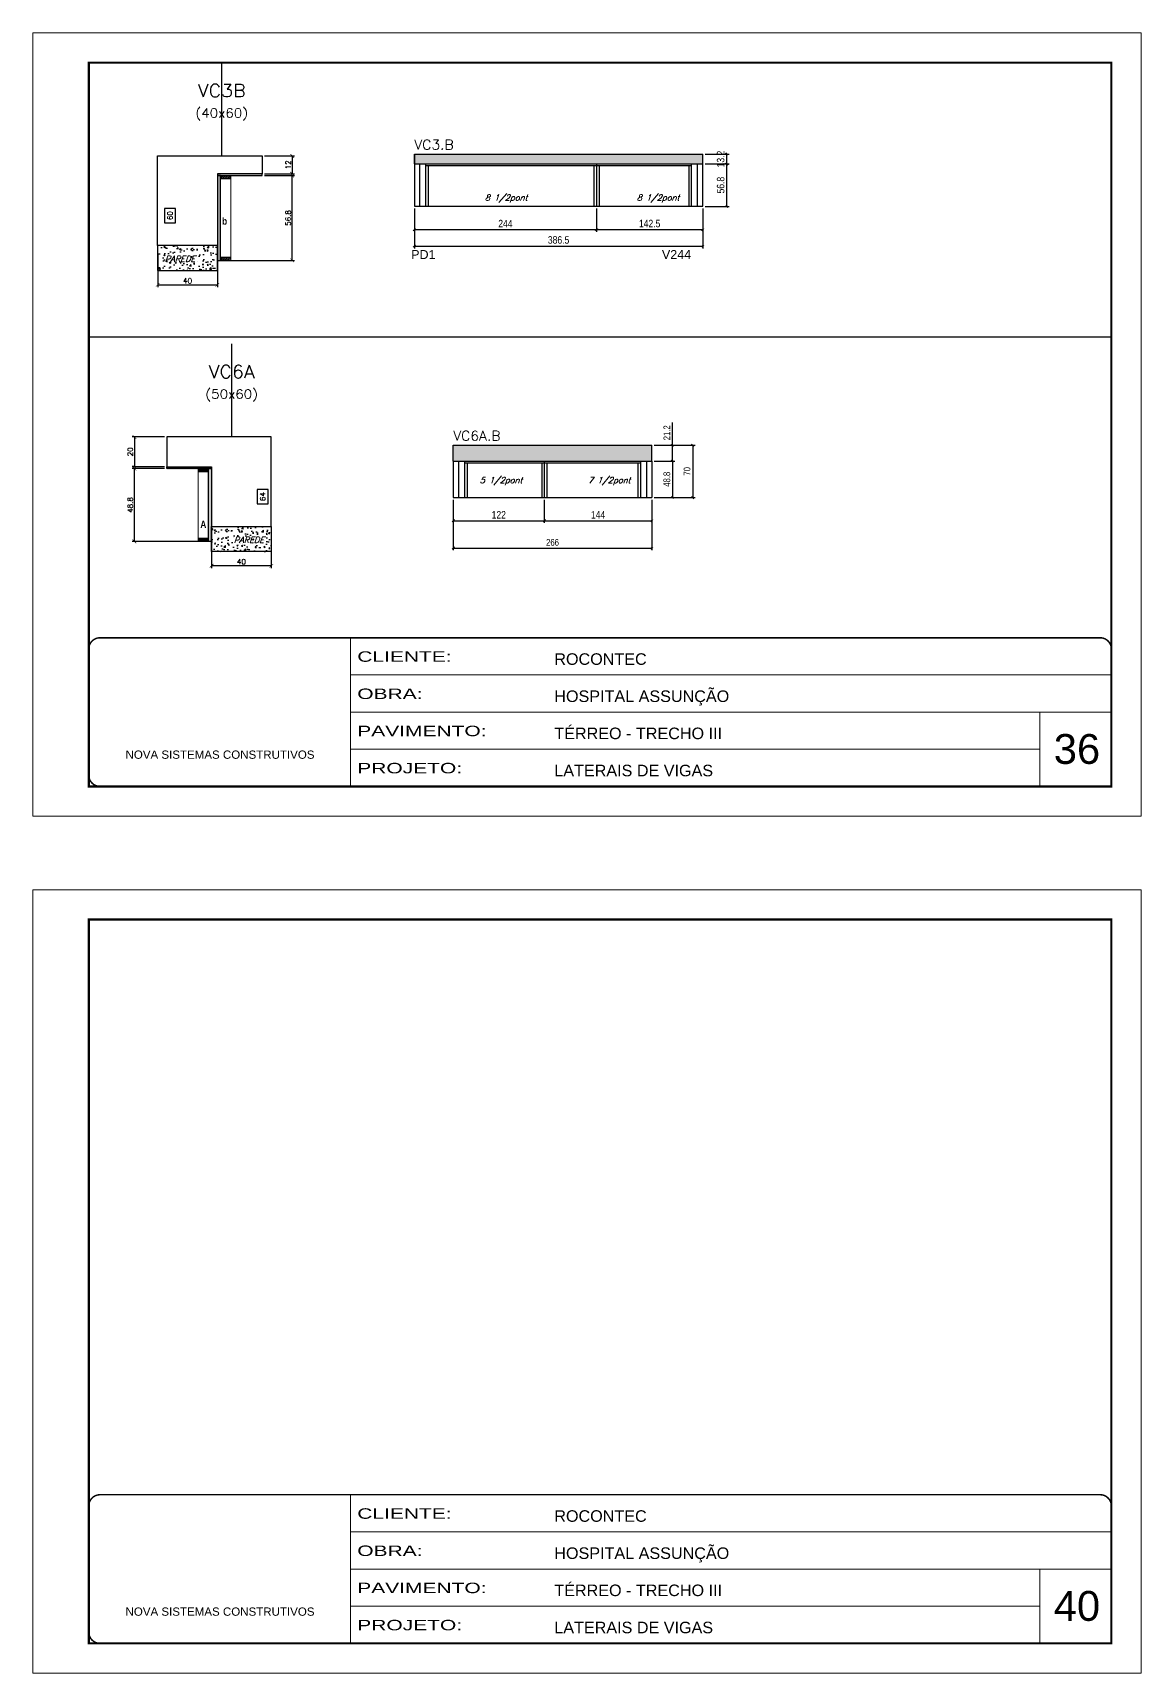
# Model space of a CAD drawing. Extents: x 137137 to 143418, y 10464 to 34486.
# Drawn here: x 141892 to 143377, y 23099 to 25297 of the extents above; entities that cross this region are included whole.
import ezdxf
from ezdxf.enums import TextEntityAlignment as Align

# ---------------------------------------------------------------- set-up
doc = ezdxf.new("R2010")
doc.units = 0
for name, pattern in [('CONTINUO', [0]), ('DASHED', [0.75, 0.5, -0.25]), ('HIDDEN', [0.375, 0.25, -0.125])]:
    doc.linetypes.add(name, pattern=pattern)
for name, color, linetype in [('5', 5, 'Continuous'), ('COTA', 241, 'Continuous'), ('Cota Seção (2x)', 4, 'Continuous'), ('detalhes', 4, 'Continuous'), ('Painéis', 200, 'Continuous'), ('SARR_2.2x7', 40, 'Continuous'), ('SARR_3.5x7', 81, 'Continuous'), ('texto', 7, 'Continuous'), ('Texto de Titulo', 7, 'Continuous'), ('Texto Qtd Sarr', 242, 'Continuous')]:
    doc.layers.add(name, color=color, linetype=linetype)
for name, color, linetype, lineweight in [('CARIMBO', 255, 'Continuous', 9), ('CONCRETO', 251, 'Continuous', 25), ('Escoras', 2, 'Continuous', 25), ('Folhas', 255, 'Continuous', 9), ('Hachura', 251, 'Continuous', 9), ('Madeira', 126, 'Continuous', 18), ('SARRAFO DE PRESSAO', 251, 'DASHED', 9), ('Texto Seção', 7, 'Continuous', 15)]:
    doc.layers.add(name, color=color, linetype=linetype, lineweight=lineweight)
doc.styles.add('ARIAL', font='arial.ttf')
doc.styles.add('COTA TECNICA', font='techl___.ttf', dxfattribs={"height": 10})
doc.styles.add('COTA TECNICA-50', font='techl___.ttf', dxfattribs={"height": 9})
doc.styles.add('REGUA-120', font='ROMANS.shx', dxfattribs={"height": 15})
doc.styles.add('Romans', font='romans.shx')
doc.styles.get("Standard").update_dxf_attribs({"font": 'arial.ttf'})
doc.styles.add('TECNICA', font='techb___.ttf', dxfattribs={"height": 10})
doc.styles.add('Tecnologia', font='')
doc.styles.get('Tecnologia').set_extended_font_data('Forgotten Futurist')
doc.dimstyles.new('COTA PAINEL-50', dxfattribs={"dimtxt": 9, "dimasz": 3, "dimexe": 3, "dimexo": 3, "dimgap": 3, "dimtad": 1, "dimdec": 1, "dimzin": 12, "dimdsep": 46, "dimtxsty": 'COTA TECNICA-50', "dimblk1": 'OBLIQUE', "dimblk2": 'OBLIQUE', "dimsah": 1, "dimcen": 0.9, "dimclrd": 4, "dimclre": 4, "dimclrt": 240, "dimadec": 1, "dimazin": 3, "dimtfac": 1, "dimtdec": 1, "dimtmove": 0, "dimatfit": 3, "dimfxl": 1, "dimtolj": 1, "dimtzin": 12, "dimarcsym": 0})
doc.dimstyles.new('Cota Seção (2x)', dxfattribs={"dimtxt": 7, "dimasz": 5, "dimexe": 3, "dimexo": 3, "dimgap": 2, "dimtad": 3, "dimdec": 1, "dimlfac": 0.5, "dimzin": 12, "dimdsep": 46, "dimtxsty": 'Romans', "dimblk": 'ARCHTICK', "dimcen": 0, "dimclrd": 4, "dimclre": 4, "dimclrt": 1, "dimadec": 1, "dimazin": 3, "dimtfac": 1, "dimtdec": 1, "dimtmove": 0, "dimatfit": 3, "dimldrblk": 'OBLIQUE', "dimfxl": 1, "dimtolj": 1, "dimtzin": 12, "dimarcsym": 0})
doc.dimstyles.new('Cota Seção interna', dxfattribs={"dimtxt": 7, "dimasz": 6, "dimexe": 0.18, "dimexo": 2, "dimgap": -4, "dimtad": 3, "dimdec": 1, "dimlfac": 0.5, "dimzin": 12, "dimdsep": 46, "dimtxsty": 'Romans', "dimblk": 'ARCHTICK', "dimcen": 0.09, "dimse1": 1, "dimse2": 1, "dimsd1": 1, "dimsd2": 1, "dimclrd": 180, "dimclre": 5, "dimclrt": 1, "dimadec": 0, "dimazin": 3, "dimtfac": 1, "dimtdec": 1, "dimtofl": 0, "dimtmove": 0, "dimatfit": 3, "dimldrblk": 'ARCHTICK', "dimfxl": 1, "dimtolj": 1, "dimtzin": 0, "dimarcsym": 0})
doc.dimstyles.new('PAINEL', dxfattribs={"dimtxt": 10, "dimasz": 3, "dimexe": 3, "dimexo": 3, "dimgap": 3, "dimtad": 1, "dimdec": 1, "dimzin": 12, "dimdsep": 46, "dimtxsty": 'COTA TECNICA', "dimblk1": 'OBLIQUE', "dimblk2": 'OBLIQUE', "dimsah": 1, "dimcen": 0.9, "dimclrd": 4, "dimclre": 4, "dimclrt": 240, "dimadec": 1, "dimazin": 3, "dimtfac": 1, "dimtdec": 1, "dimtmove": 0, "dimatfit": 3, "dimfxl": 1, "dimtolj": 1, "dimtzin": 12, "dimarcsym": 0})

# ---------------------------------------------------------------- blocks, each defined once
blk = doc.blocks.new('9999999999')
at = {"color": 30, "linetype": 'CONTINUO'}
for p, q in [((98564.6, 34230.2), (98564.6, 34429.4)), ((98564.6, 34379.6), (99584, 34379.6)), ((98564.6, 34329.8), (99488, 34329.8)), ((99584, 34329.8), (99488, 34329.8)), ((99488, 34329.8), (99488, 34230.2)), ((98564.6, 34280), (99488, 34280))]:
    blk.add_line(p, q, dxfattribs=at)
at = {"color": 30, "linetype": 'CONTINUO', "const_width": 2}
blk.add_lwpolyline([(99584, 34230.2), (99584, 34414.4, 0.414214), (99569, 34429.4), (98229, 34429.4, 0.414214), (98214, 34414.4), (98214, 34245.2, 0.414214), (98229, 34230.2), (99584, 34230.2)], format="xyb", dxfattribs=at)
at = {"layer": 'Folhas'}
blk.add_lwpolyline([(98139, 34190.2), (99624, 34190.2), (99624, 35240.2), (98139, 35240.2)], close=True, dxfattribs=at)
at = {"layer": 'Folhas', "color": 30, "const_width": 3}
blk.add_lwpolyline([(98214, 34230.2), (99584, 34230.2), (99584, 35200.2), (98214, 35200.2)], close=True, dxfattribs=at)
at = {"color": 7, "linetype": 'Continuous', "ltscale": 5, "style": 'ARIAL'}
for s, height, p in [('ROCONTEC', 15.48, (98837.7, 34393.1)), ('HOSPITAL ASSUNÇÃO', 15.483, (98837.7, 34343.3)), ('TÉRREO - TRECHO III', 15.483, (98837.7, 34293.5)), ('NOVA SISTEMAS CONSTRUTIVOS', 11.059, (98263.2, 34267.2)), ('LATERAIS DE VIGAS', 15.483, (98837.7, 34243.7))]:
    blk.add_text(s, height=height, dxfattribs=at).set_placement(p)
at = {"layer": 'Folhas', "color": 7, "style": 'Tecnologia', "width": 1.5}
for s, p in [('CLIENTE:', (98573.7, 34397.2)), ('OBRA:', (98573.7, 34347.3)), ('PAVIMENTO:', (98573.7, 34297.5)), ('PROJETO:', (98573.7, 34247.7))]:
    blk.add_text(s, height=14, dxfattribs=at).set_placement(p)
blk = doc.blocks.new('_Oblique')
at = {"color": 0, "linetype": 'ByBlock', "lineweight": -2}
blk.add_line((-0.5, -0.5), (0.5, 0.5), dxfattribs=at)
blk = doc.blocks.new('*D5642')
at = {"layer": 'COTA', "color": 4, "linetype": 'ByBlock', "lineweight": -2, "transparency": 16777216}
for p, q in [((142455.6, 24671.4), (142455.6, 24640.2)), ((142577.6, 24671.4), (142577.6, 24640.2)), ((142455.6, 24643.2), (142577.6, 24643.2))]:
    blk.add_line(p, q, dxfattribs=at)
at = {"layer": 'Defpoints', "color": 0, "linetype": 'ByBlock', "transparency": 16777216}
for p in [(142455.6, 24674.4), (142577.6, 24674.4), (142577.6, 24643.2)]:
    blk.add_point(p, dxfattribs=at)
at = {"layer": 'COTA', "color": 4, "linetype": 'ByBlock', "lineweight": -2, "transparency": 16777216, "xscale": 3, "yscale": 3, "zscale": 3, "rotation": 180}
blk.add_blockref('_Oblique', (142455.6, 24643.2), dxfattribs=at)
at = {"layer": 'COTA', "color": 4, "linetype": 'ByBlock', "lineweight": -2, "transparency": 16777216, "xscale": 3, "yscale": 3, "zscale": 3}
blk.add_blockref('_Oblique', (142577.6, 24643.2), dxfattribs=at)
at = {"layer": 'COTA', "color": 240, "linetype": 'ByBlock', "transparency": 16777216, "insert": (142516.6, 24651.2), "char_height": 10, "attachment_point": 5, "style": 'COTA TECNICA'}
blk.add_mtext('\\A1;122', dxfattribs=at)
blk = doc.blocks.new('*D5637')
at = {"layer": 'COTA', "color": 4, "linetype": 'ByBlock', "lineweight": -2, "transparency": 16777216}
for p, q in [((142577.6, 24671.4), (142577.6, 24640.2)), ((142721.6, 24671.4), (142721.6, 24640.2)), ((142577.6, 24643.2), (142721.6, 24643.2))]:
    blk.add_line(p, q, dxfattribs=at)
at = {"layer": 'Defpoints', "color": 0, "linetype": 'ByBlock', "transparency": 16777216}
for p in [(142577.6, 24674.4), (142721.6, 24674.4), (142721.6, 24643.2)]:
    blk.add_point(p, dxfattribs=at)
at = {"layer": 'COTA', "color": 4, "linetype": 'ByBlock', "lineweight": -2, "transparency": 16777216, "xscale": 3, "yscale": 3, "zscale": 3, "rotation": 180}
blk.add_blockref('_Oblique', (142577.6, 24643.2), dxfattribs=at)
at = {"layer": 'COTA', "color": 4, "linetype": 'ByBlock', "lineweight": -2, "transparency": 16777216, "xscale": 3, "yscale": 3, "zscale": 3}
blk.add_blockref('_Oblique', (142721.6, 24643.2), dxfattribs=at)
at = {"layer": 'COTA', "color": 240, "linetype": 'ByBlock', "transparency": 16777216, "insert": (142649.6, 24651.2), "char_height": 10, "attachment_point": 5, "style": 'COTA TECNICA'}
blk.add_mtext('\\A1;144', dxfattribs=at)
blk = doc.blocks.new('*D5643')
at = {"layer": 'Defpoints', "color": 0, "linetype": 'ByBlock', "transparency": 16777216}
for p in [(142455.6, 24674.4), (142721.6, 24674.4), (142721.6, 24606.6)]:
    blk.add_point(p, dxfattribs=at)
at = {"layer": 'Escoras', "color": 4, "linetype": 'ByBlock', "lineweight": -2, "transparency": 16777216}
for p, q in [((142455.6, 24671.4), (142455.6, 24603.6)), ((142721.6, 24671.4), (142721.6, 24603.6)), ((142455.6, 24606.6), (142721.6, 24606.6))]:
    blk.add_line(p, q, dxfattribs=at)
at = {"layer": 'Escoras', "color": 4, "linetype": 'ByBlock', "lineweight": -2, "transparency": 16777216, "xscale": 3, "yscale": 3, "zscale": 3, "rotation": 180}
blk.add_blockref('_Oblique', (142455.6, 24606.6), dxfattribs=at)
at = {"layer": 'Escoras', "color": 4, "linetype": 'ByBlock', "lineweight": -2, "transparency": 16777216, "xscale": 3, "yscale": 3, "zscale": 3}
blk.add_blockref('_Oblique', (142721.6, 24606.6), dxfattribs=at)
at = {"layer": 'Escoras', "color": 240, "linetype": 'ByBlock', "transparency": 16777216, "insert": (142588.6, 24614.2), "char_height": 9, "attachment_point": 5, "style": 'COTA TECNICA-50'}
blk.add_mtext('\\A1;266', dxfattribs=at)
blk = doc.blocks.new('titulo1')
at = {"layer": 'Defpoints', "color": 252, "linetype": 'HIDDEN', "ltscale": 2}
blk.add_line((0, 0), (0, 125), dxfattribs=at)
at = {"layer": 'Defpoints', "style": 'Romans', "oblique": 15}
blk.add_attdef('FOLHA', text='', height=10, dxfattribs=at).set_placement((0, 15.6), align=Align.MIDDLE_CENTER)
at = {"layer": 'Texto Qtd Sarr', "color": 3, "style": 'Romans', "oblique": 15}
for tag, height, p in [('TITULO', 17, (0, 71.4)), ('SEÇÃO', 12, (0, 41.5))]:
    blk.add_attdef(tag, text='', height=height, dxfattribs=at).set_placement(p, align=Align.MIDDLE_CENTER)
blk = doc.blocks.new('_ArchTick')
at = {"color": 0, "linetype": 'ByBlock', "const_width": 0.15}
blk.add_lwpolyline([(-0.5, -0.5), (0.5, 0.5)], dxfattribs=at)
blk = doc.blocks.new('*D5638')
at = {"layer": 'COTA', "color": 4, "lineweight": -2, "transparency": 16777216}
for p, q in [((142068.8, 24755.5), (142025.4, 24755.5)), ((142028.4, 24755.5), (142028.4, 24715.5)), ((142068.8, 24715.5), (142025.4, 24715.5))]:
    blk.add_line(p, q, dxfattribs=at)
at = {"layer": 'Defpoints', "color": 0, "transparency": 16777216}
for p in [(142071.8, 24755.5), (142028.4, 24715.5), (142071.8, 24715.5)]:
    blk.add_point(p, dxfattribs=at)
at = {"layer": 'COTA', "color": 4, "lineweight": -2, "transparency": 16777216, "xscale": 5, "yscale": 5, "zscale": 5}
for p, rotation in [((142028.4, 24755.5), 90), ((142028.4, 24715.5), 270)]:
    blk.add_blockref('_ArchTick', p, dxfattribs=dict(at, rotation=rotation))
at = {"layer": 'COTA', "color": 1, "transparency": 16777216, "insert": (142022.9, 24735.5), "char_height": 7, "attachment_point": 5, "rotation": 90, "style": 'Romans'}
blk.add_mtext('\\A1;20', dxfattribs=at)
blk = doc.blocks.new('*D5639')
at = {"layer": 'COTA', "color": 4, "lineweight": -2, "transparency": 16777216}
for p, q in [((142068.8, 24713.1), (142025.4, 24713.1)), ((142028.4, 24615.5), (142028.4, 24713.1)), ((142128.8, 24615.5), (142025.4, 24615.5))]:
    blk.add_line(p, q, dxfattribs=at)
at = {"layer": 'Defpoints', "color": 0, "transparency": 16777216}
for p in [(142028.4, 24713.1), (142071.8, 24713.1), (142131.8, 24615.5)]:
    blk.add_point(p, dxfattribs=at)
at = {"layer": 'COTA', "color": 4, "lineweight": -2, "transparency": 16777216, "xscale": 5, "yscale": 5, "zscale": 5}
for p, rotation in [((142028.4, 24713.1), 90), ((142028.4, 24615.5), 270)]:
    blk.add_blockref('_ArchTick', p, dxfattribs=dict(at, rotation=rotation))
at = {"layer": 'COTA', "color": 1, "transparency": 16777216, "insert": (142022.9, 24664.3), "char_height": 7, "attachment_point": 5, "rotation": 90, "style": 'Romans'}
blk.add_mtext('\\A1;48.8', dxfattribs=at)
blk = doc.blocks.new('*D5640')
at = {"layer": 'COTA', "color": 4, "lineweight": -2, "transparency": 16777216}
for p, q in [((142131.8, 24624.5), (142131.8, 24579.8)), ((142211.8, 24624.5), (142211.8, 24579.8)), ((142211.8, 24582.8), (142131.8, 24582.8))]:
    blk.add_line(p, q, dxfattribs=at)
at = {"layer": 'Defpoints', "color": 0, "transparency": 16777216}
for p in [(142131.8, 24627.5), (142211.8, 24627.5), (142131.8, 24582.8)]:
    blk.add_point(p, dxfattribs=at)
at = {"layer": 'COTA', "color": 4, "lineweight": -2, "transparency": 16777216, "xscale": 5, "yscale": 5, "zscale": 5, "rotation": 180}
blk.add_blockref('_ArchTick', (142131.8, 24582.8), dxfattribs=at)
at = {"layer": 'COTA', "color": 4, "lineweight": -2, "transparency": 16777216, "xscale": 5, "yscale": 5, "zscale": 5}
blk.add_blockref('_ArchTick', (142211.8, 24582.8), dxfattribs=at)
at = {"layer": 'COTA', "color": 1, "transparency": 16777216, "insert": (142171.8, 24588.3), "char_height": 7, "attachment_point": 5, "style": 'Romans'}
blk.add_mtext('\\A1;40', dxfattribs=at)
blk = doc.blocks.new('*D5644')
at = {"layer": 'Cota Seção (2x)', "color": 180, "lineweight": -2, "transparency": 16777216}
for p, q in [((142207.8, 24685.2), (142192.8, 24685.2)), ((142192.8, 24685.2), (142192.8, 24665.8)), ((142207.8, 24665.8), (142207.8, 24685.2)), ((142192.8, 24665.8), (142207.8, 24665.8))]:
    blk.add_line(p, q, dxfattribs=at)
at = {"layer": 'Defpoints', "color": 0, "transparency": 16777216}
for p in [(142211.8, 24755.5), (142211.8, 24627.5), (142211.8, 24627.5)]:
    blk.add_point(p, dxfattribs=at)
at = {"layer": 'Cota Seção (2x)', "color": 1, "transparency": 16777216, "insert": (142200.3, 24675.5), "char_height": 7, "attachment_point": 5, "rotation": 90, "style": 'Romans'}
blk.add_mtext('\\A1;64', dxfattribs=at)
blk = doc.blocks.new('*D5645')
at = {"layer": 'Defpoints', "color": 0, "linetype": 'ByBlock', "transparency": 16777216}
for p in [(142721.6, 24723.2), (142721.6, 24674.4), (142749.4, 24674.4)]:
    blk.add_point(p, dxfattribs=at)
at = {"layer": 'Escoras', "color": 4, "linetype": 'ByBlock', "lineweight": -2, "transparency": 16777216}
for p, q in [((142724.6, 24723.2), (142752.4, 24723.2)), ((142749.4, 24723.2), (142749.4, 24674.4)), ((142724.6, 24674.4), (142752.4, 24674.4))]:
    blk.add_line(p, q, dxfattribs=at)
at = {"layer": 'Escoras', "color": 4, "linetype": 'ByBlock', "lineweight": -2, "transparency": 16777216, "xscale": 3, "yscale": 3, "zscale": 3}
for p, rotation in [((142749.4, 24723.2), 90), ((142749.4, 24674.4), 270)]:
    blk.add_blockref('_Oblique', p, dxfattribs=dict(at, rotation=rotation))
at = {"layer": 'Escoras', "color": 240, "linetype": 'ByBlock', "transparency": 16777216, "insert": (142741.8, 24698.8), "char_height": 9, "attachment_point": 5, "rotation": 90, "style": 'COTA TECNICA-50'}
blk.add_mtext('\\A1;48.8', dxfattribs=at)
blk = doc.blocks.new('*D5646')
at = {"layer": 'Defpoints', "color": 0, "linetype": 'ByBlock', "transparency": 16777216}
for p in [(142721.6, 24744.4), (142749.4, 24744.4), (142721.6, 24723.2)]:
    blk.add_point(p, dxfattribs=at)
at = {"layer": 'Escoras', "color": 4, "linetype": 'ByBlock', "lineweight": -2, "transparency": 16777216}
for p, q in [((142749.4, 24744.4), (142749.4, 24774.7)), ((142724.6, 24744.4), (142752.4, 24744.4)), ((142749.4, 24723.2), (142749.4, 24744.4)), ((142724.6, 24723.2), (142752.4, 24723.2))]:
    blk.add_line(p, q, dxfattribs=at)
at = {"layer": 'Escoras', "color": 4, "linetype": 'ByBlock', "lineweight": -2, "transparency": 16777216, "xscale": 3, "yscale": 3, "zscale": 3}
for p, rotation in [((142749.4, 24744.4), 90), ((142749.4, 24723.2), 270)]:
    blk.add_blockref('_Oblique', p, dxfattribs=dict(at, rotation=rotation))
at = {"layer": 'Escoras', "color": 240, "linetype": 'ByBlock', "transparency": 16777216, "insert": (142741.8, 24761.1), "char_height": 9, "attachment_point": 5, "rotation": 90, "style": 'COTA TECNICA-50'}
blk.add_mtext('\\A1;21.2', dxfattribs=at)
blk = doc.blocks.new('*D5641')
at = {"layer": 'Defpoints', "color": 0, "linetype": 'ByBlock', "transparency": 16777216}
for p in [(142721.6, 24744.4), (142721.6, 24674.4), (142776.5, 24674.4)]:
    blk.add_point(p, dxfattribs=at)
at = {"layer": 'Escoras', "color": 4, "linetype": 'ByBlock', "lineweight": -2, "transparency": 16777216}
for p, q in [((142724.6, 24744.4), (142779.5, 24744.4)), ((142776.5, 24744.4), (142776.5, 24674.4)), ((142724.6, 24674.4), (142779.5, 24674.4))]:
    blk.add_line(p, q, dxfattribs=at)
at = {"layer": 'Escoras', "color": 4, "linetype": 'ByBlock', "lineweight": -2, "transparency": 16777216, "xscale": 3, "yscale": 3, "zscale": 3}
for p, rotation in [((142776.5, 24744.4), 90), ((142776.5, 24674.4), 270)]:
    blk.add_blockref('_Oblique', p, dxfattribs=dict(at, rotation=rotation))
at = {"layer": 'Escoras', "color": 240, "linetype": 'ByBlock', "transparency": 16777216, "insert": (142768.9, 24709.4), "char_height": 9, "attachment_point": 5, "rotation": 90, "style": 'COTA TECNICA-50'}
blk.add_mtext('\\A1;70', dxfattribs=at)
blk = doc.blocks.new('*D5647')
at = {"layer": 'COTA', "color": 4, "lineweight": -2, "transparency": 16777216}
for p, q in [((142202.6, 25132.2), (142242.8, 25132.2)), ((142239.8, 25132.2), (142239.8, 25108.2)), ((142202.6, 25108.2), (142242.8, 25108.2))]:
    blk.add_line(p, q, dxfattribs=at)
at = {"layer": 'Defpoints', "color": 0, "transparency": 16777216}
for p in [(142199.6, 25132.2), (142199.6, 25108.2), (142239.8, 25108.2)]:
    blk.add_point(p, dxfattribs=at)
at = {"layer": 'COTA', "color": 4, "lineweight": -2, "transparency": 16777216, "xscale": 5, "yscale": 5, "zscale": 5}
for p, rotation in [((142239.8, 25132.2), 90), ((142239.8, 25108.2), 270)]:
    blk.add_blockref('_ArchTick', p, dxfattribs=dict(at, rotation=rotation))
at = {"layer": 'COTA', "color": 1, "transparency": 16777216, "insert": (142234.3, 25120.2), "char_height": 7, "attachment_point": 5, "rotation": 90, "style": 'Romans'}
blk.add_mtext('\\A1;12', dxfattribs=at)
blk = doc.blocks.new('*D5648')
at = {"layer": 'COTA', "color": 4, "lineweight": -2, "transparency": 16777216}
for p, q in [((142202.6, 25105.8), (142242.8, 25105.8)), ((142239.8, 24992.2), (142239.8, 25105.8)), ((142142.6, 24992.2), (142242.8, 24992.2))]:
    blk.add_line(p, q, dxfattribs=at)
at = {"layer": 'Defpoints', "color": 0, "transparency": 16777216}
for p in [(142199.6, 25105.8), (142239.8, 25105.8), (142139.6, 24992.2)]:
    blk.add_point(p, dxfattribs=at)
at = {"layer": 'COTA', "color": 4, "lineweight": -2, "transparency": 16777216, "xscale": 5, "yscale": 5, "zscale": 5}
for p, rotation in [((142239.8, 25105.8), 90), ((142239.8, 24992.2), 270)]:
    blk.add_blockref('_ArchTick', p, dxfattribs=dict(at, rotation=rotation))
at = {"layer": 'COTA', "color": 1, "transparency": 16777216, "insert": (142234.3, 25049), "char_height": 7, "attachment_point": 5, "rotation": 90, "style": 'Romans'}
blk.add_mtext('\\A1;56.8', dxfattribs=at)
blk = doc.blocks.new('*D5649')
at = {"layer": 'COTA', "color": 4, "lineweight": -2, "transparency": 16777216}
for p, q in [((142059.6, 25001.2), (142059.6, 24956.4)), ((142139.6, 25001.2), (142139.6, 24956.4)), ((142059.6, 24959.4), (142139.6, 24959.4))]:
    blk.add_line(p, q, dxfattribs=at)
at = {"layer": 'Defpoints', "color": 0, "transparency": 16777216}
for p in [(142059.6, 25004.2), (142139.6, 25004.2), (142139.6, 24959.4)]:
    blk.add_point(p, dxfattribs=at)
at = {"layer": 'COTA', "color": 4, "lineweight": -2, "transparency": 16777216, "xscale": 5, "yscale": 5, "zscale": 5, "rotation": 180}
blk.add_blockref('_ArchTick', (142059.6, 24959.4), dxfattribs=at)
at = {"layer": 'COTA', "color": 4, "lineweight": -2, "transparency": 16777216, "xscale": 5, "yscale": 5, "zscale": 5}
blk.add_blockref('_ArchTick', (142139.6, 24959.4), dxfattribs=at)
at = {"layer": 'COTA', "color": 1, "transparency": 16777216, "insert": (142099.6, 24964.9), "char_height": 7, "attachment_point": 5, "style": 'Romans'}
blk.add_mtext('\\A1;40', dxfattribs=at)
blk = doc.blocks.new('*D5650')
at = {"layer": 'Cota Seção (2x)', "color": 180, "lineweight": -2, "transparency": 16777216}
for p, q in [((142083.6, 25061.7), (142068.6, 25061.7)), ((142068.6, 25061.7), (142068.6, 25042.7)), ((142068.6, 25042.7), (142083.6, 25042.7)), ((142083.6, 25042.7), (142083.6, 25061.7))]:
    blk.add_line(p, q, dxfattribs=at)
at = {"layer": 'Defpoints', "color": 0, "transparency": 16777216}
for p in [(142059.6, 25132.2), (142059.6, 25012.2), (142087.6, 25012.2)]:
    blk.add_point(p, dxfattribs=at)
at = {"layer": 'Cota Seção (2x)', "color": 1, "transparency": 16777216, "insert": (142076.1, 25052.2), "char_height": 7, "attachment_point": 5, "rotation": 90, "style": 'Romans'}
blk.add_mtext('\\A1;60', dxfattribs=at)
blk = doc.blocks.new('*D5651')
at = {"layer": 'COTA', "color": 4, "linetype": 'ByBlock', "lineweight": -2, "transparency": 16777216}
for p, q in [((142403.5, 25061.6), (142403.5, 25030.4)), ((142647.5, 25061.6), (142647.5, 25030.4)), ((142403.5, 25033.4), (142647.5, 25033.4))]:
    blk.add_line(p, q, dxfattribs=at)
at = {"layer": 'Defpoints', "color": 0, "linetype": 'ByBlock', "transparency": 16777216}
for p in [(142403.5, 25064.6), (142647.5, 25064.6), (142647.5, 25033.4)]:
    blk.add_point(p, dxfattribs=at)
at = {"layer": 'COTA', "color": 4, "linetype": 'ByBlock', "lineweight": -2, "transparency": 16777216, "xscale": 3, "yscale": 3, "zscale": 3, "rotation": 180}
blk.add_blockref('_Oblique', (142403.5, 25033.4), dxfattribs=at)
at = {"layer": 'COTA', "color": 4, "linetype": 'ByBlock', "lineweight": -2, "transparency": 16777216, "xscale": 3, "yscale": 3, "zscale": 3}
blk.add_blockref('_Oblique', (142647.5, 25033.4), dxfattribs=at)
at = {"layer": 'COTA', "color": 240, "linetype": 'ByBlock', "transparency": 16777216, "insert": (142525.5, 25041.5), "char_height": 10, "attachment_point": 5, "style": 'COTA TECNICA'}
blk.add_mtext('\\A1;244', dxfattribs=at)
blk = doc.blocks.new('*D5652')
at = {"layer": 'COTA', "color": 4, "linetype": 'ByBlock', "lineweight": -2, "transparency": 16777216}
for p, q in [((142647.5, 25061.6), (142647.5, 25030.4)), ((142790, 25061.6), (142790, 25030.4)), ((142647.5, 25033.4), (142790, 25033.4))]:
    blk.add_line(p, q, dxfattribs=at)
at = {"layer": 'Defpoints', "color": 0, "linetype": 'ByBlock', "transparency": 16777216}
for p in [(142647.5, 25064.6), (142790, 25064.6), (142790, 25033.4)]:
    blk.add_point(p, dxfattribs=at)
at = {"layer": 'COTA', "color": 4, "linetype": 'ByBlock', "lineweight": -2, "transparency": 16777216, "xscale": 3, "yscale": 3, "zscale": 3, "rotation": 180}
blk.add_blockref('_Oblique', (142647.5, 25033.4), dxfattribs=at)
at = {"layer": 'COTA', "color": 4, "linetype": 'ByBlock', "lineweight": -2, "transparency": 16777216, "xscale": 3, "yscale": 3, "zscale": 3}
blk.add_blockref('_Oblique', (142790, 25033.4), dxfattribs=at)
at = {"layer": 'COTA', "color": 240, "linetype": 'ByBlock', "transparency": 16777216, "insert": (142718.7, 25041.5), "char_height": 10, "attachment_point": 5, "style": 'COTA TECNICA'}
blk.add_mtext('\\A1;142.5', dxfattribs=at)
blk = doc.blocks.new('*D5653')
at = {"layer": 'COTA', "color": 4, "linetype": 'ByBlock', "lineweight": -2, "transparency": 16777216}
for p, q in [((142793, 25121.4), (142825.1, 25121.4)), ((142822.1, 25064.6), (142822.1, 25121.4)), ((142793, 25064.6), (142825.1, 25064.6))]:
    blk.add_line(p, q, dxfattribs=at)
at = {"layer": 'Defpoints', "color": 0, "linetype": 'ByBlock', "transparency": 16777216}
for p in [(142790, 25121.4), (142822.1, 25121.4), (142790, 25064.6)]:
    blk.add_point(p, dxfattribs=at)
at = {"layer": 'COTA', "color": 4, "linetype": 'ByBlock', "lineweight": -2, "transparency": 16777216, "xscale": 3, "yscale": 3, "zscale": 3}
for p, rotation in [((142822.1, 25121.4), 90), ((142822.1, 25064.6), 270)]:
    blk.add_blockref('_Oblique', p, dxfattribs=dict(at, rotation=rotation))
at = {"layer": 'COTA', "color": 240, "linetype": 'ByBlock', "transparency": 16777216, "insert": (142813.9, 25093), "char_height": 10, "attachment_point": 5, "rotation": 90, "style": 'COTA TECNICA'}
blk.add_mtext('\\A1;56.8', dxfattribs=at)
blk = doc.blocks.new('*D5654')
at = {"layer": 'COTA', "color": 4, "linetype": 'ByBlock', "lineweight": -2, "transparency": 16777216}
for p, q in [((142793, 25134.6), (142825.1, 25134.6)), ((142822.1, 25121.4), (142822.1, 25134.6)), ((142793, 25121.4), (142825.1, 25121.4))]:
    blk.add_line(p, q, dxfattribs=at)
at = {"layer": 'Defpoints', "color": 0, "linetype": 'ByBlock', "transparency": 16777216}
for p in [(142790, 25134.6), (142822.1, 25134.6), (142790, 25121.4)]:
    blk.add_point(p, dxfattribs=at)
at = {"layer": 'COTA', "color": 4, "linetype": 'ByBlock', "lineweight": -2, "transparency": 16777216, "xscale": 3, "yscale": 3, "zscale": 3}
for p, rotation in [((142822.1, 25134.6), 90), ((142822.1, 25121.4), 270)]:
    blk.add_blockref('_Oblique', p, dxfattribs=dict(at, rotation=rotation))
at = {"layer": 'COTA', "color": 240, "linetype": 'ByBlock', "transparency": 16777216, "insert": (142813.9, 25128), "char_height": 10, "attachment_point": 5, "rotation": 90, "style": 'COTA TECNICA'}
blk.add_mtext('\\A1;13.2', dxfattribs=at)
blk = doc.blocks.new('*D6314')
at = {"layer": 'Defpoints', "color": 0, "ltscale": 25, "transparency": 16777216}
for p in [(142403.5, 25064.9), (142790, 25064.9), (142790, 25011.3)]:
    blk.add_point(p, dxfattribs=at)
at = {"layer": 'Painéis', "color": 4, "lineweight": -2, "ltscale": 25, "transparency": 16777216}
for p, q in [((142403.5, 25061.9), (142403.5, 25008.3)), ((142790, 25061.9), (142790, 25008.3)), ((142403.5, 25011.3), (142790, 25011.3))]:
    blk.add_line(p, q, dxfattribs=at)
at = {"layer": 'Painéis', "color": 4, "lineweight": -2, "ltscale": 25, "transparency": 16777216, "xscale": 3, "yscale": 3, "zscale": 3, "rotation": 180}
blk.add_blockref('_Oblique', (142403.5, 25011.3), dxfattribs=at)
at = {"layer": 'Painéis', "color": 4, "lineweight": -2, "ltscale": 25, "transparency": 16777216, "xscale": 3, "yscale": 3, "zscale": 3}
blk.add_blockref('_Oblique', (142790, 25011.3), dxfattribs=at)
at = {"layer": 'Painéis', "color": 240, "ltscale": 25, "transparency": 16777216, "insert": (142596.7, 25019.5), "char_height": 10, "attachment_point": 5, "style": 'COTA TECNICA'}
blk.add_mtext('\\A1;386.5', dxfattribs=at)

msp = doc.modelspace()

# ---------------------------------------------------------------- hatches: boundary and pattern name
at = {"layer": 'CONCRETO', "linetype": 'ByBlock'}
h = msp.add_hatch(dxfattribs=at)
h.set_pattern_fill('AR-CONC', color=0, scale=0.1)
h.set_pattern_definition([(50, (5817.934, -3427.897), (18.2184669, -1.5939086), [1.905, -20.955]), (355, (5817.934, -3427.897), (-3.5243421, 19.1056845), [1.524, -16.7640584]), (100.451445, (5819.453, -3428.03), (14.6941247, 17.5117752), [1.619001, -17.8090245]), (46.1842, (5817.934, -3422.817), (27.107904, -4.2042328), [2.8575, -31.4325]), (96.635558, (5820.193, -3423.168), (23.7404134, 24.7426125), [2.4285023, -26.713561]), (351.184151, (5817.934, -3422.817), (23.7404134, 24.7426125), [2.2859967, -25.145973]), (21, (5820.474, -3424.087), (15.1614391, -10.2265198), [1.905, -20.955]), (326, (5820.474, -3424.087), (6.1802028, 18.4187966), [1.524, -16.764]), (71.451445, (5821.738, -3424.94), (21.341642, 8.192277), [1.619001, -17.8089938]), (37.5, (5817.9344, -3427.897), (0.30886033, 8.4555039), [0, -16.5608, 0, -17.018, 0, -16.8275]), (7.5, (5817.934, -3427.897), (6.68196625, 10.0180575), [0, -9.7028, 0, -16.1798, 0, -6.4135]), (327.5, (5812.27, -3427.897), (13.55905952, -0.5728744), [0, -6.35, 0, -19.812, 0, -26.289]), (317.5, (5809.73, -3427.897), (14.8129181, 2.5426491), [0, -8.255, 0, -13.1572, 0, -18.669])])
h.paths.add_polyline_path([(142059.56, 25012.18), (142059.56, 24978.81), (142139.56, 24978.81), (142139.56, 25012.18)])
h.paths.add_polyline_path([(142063.98, 24988.31), (142111.03, 24988.31), (142115.08, 25000.09), (142068.04, 25000.09)], flags=24)
h = msp.add_hatch(dxfattribs=at)
h.set_pattern_fill('AR-CONC', color=0, scale=0.1)
h.set_pattern_definition([(50, (5864.074, -3804.572), (18.2184669, -1.5939086), [1.905, -20.955]), (355, (5864.074, -3804.572), (-3.5243421, 19.1056845), [1.524, -16.7640584]), (100.451445, (5865.592, -3804.705), (14.6941247, 17.5117752), [1.619001, -17.8090245]), (46.1842, (5864.074, -3799.492), (27.107904, -4.2042328), [2.8575, -31.4325]), (96.635558, (5866.333, -3799.842), (23.7404134, 24.7426125), [2.4285023, -26.713561]), (351.184151, (5864.074, -3799.492), (23.7404134, 24.7426125), [2.2859967, -25.145973]), (21, (5866.614, -3800.762), (15.1614391, -10.2265198), [1.905, -20.955]), (326, (5866.614, -3800.762), (6.1802028, 18.4187966), [1.524, -16.764]), (71.451445, (5867.877, -3801.614), (21.341642, 8.192277), [1.619001, -17.8089938]), (37.5, (5864.074, -3804.572), (0.30886033, 8.4555039), [0, -16.5608, 0, -17.018, 0, -16.8275]), (7.5, (5864.074, -3804.572), (6.68196625, 10.0180575), [0, -9.7028, 0, -16.1798, 0, -6.4135]), (327.5, (5858.41, -3804.572), (13.55905952, -0.5728744), [0, -6.35, 0, -19.812, 0, -26.289]), (317.5, (5855.87, -3804.572), (14.8129181, 2.5426491), [0, -8.255, 0, -13.1572, 0, -18.669])])
h.paths.add_polyline_path([(142131.77, 24635.5), (142131.77, 24602.14), (142211.77, 24602.14), (142211.77, 24635.5)])
h.paths.add_polyline_path([(142156.25, 24611.63), (142203.29, 24611.63), (142207.35, 24623.41), (142160.3, 24623.41)], flags=24)
at = {"layer": 'COTA', "linetype": 'ByBlock'}
h = msp.add_hatch(dxfattribs=at)
h.set_pattern_fill('AR-CONC', color=256, scale=0.03)
h.set_pattern_definition([(50, (1585, -4320.8717), (5.46554007, -0.47817257), [0.5715, -6.2865]), (355, (1585, -4320.8717), (-1.05730264, 5.73170536), [0.4572, -5.02921753]), (100.4514447, (1585.4555, -4320.9115), (4.40823741, 5.25353256), [0.48570026, -5.34270734]), (46.1842, (1585, -4319.348), (8.13237123, -1.26126984), [0.85725, -9.42975]), (96.6355576, (1585.678, -4319.453), (7.122124, 7.42278374), [0.7285507, -8.01406824]), (351.184151, (1585, -4319.348), (7.122124, 7.42278374), [0.685799, -7.54379196]), (21, (1585.762, -4319.7287), (4.54843174, -3.06795595), [0.5715, -6.2865]), (326, (1585.762, -4319.7287), (1.85406085, 5.52563898), [0.4572, -5.0292]), (71.451445, (1586.141, -4319.9843), (6.40249258, 2.45768307), [0.48570026, -5.34269813]), (37.5, (1585, -4320.8717), (0.092658098, 2.536651166), [0, -4.96824, 0, -5.1054, 0, -5.04825]), (7.5, (1585, -4320.8717), (2.004589875, 3.005417245), [0, -2.91084, 0, -4.85394, 0, -1.92405]), (327.5, (1583.3007, -4320.8717), (4.067717855, -0.17186232), [0, -1.905, 0, -5.9436, 0, -7.8867]), (317.5, (1582.5387, -4320.8717), (4.44387544, 0.76279473), [0, -2.4765, 0, -3.94716, 0, -5.6007])])
h.paths.add_polyline_path([(142647.47, 25121.41), (142789.97, 25121.41), (142789.97, 25134.61), (142647.47, 25134.61), (142403.47, 25134.61), (142403.47, 25121.41)])
h = msp.add_hatch(dxfattribs=at)
h.set_pattern_fill('AR-CONC', color=256, scale=0.03)
h.set_pattern_definition([(50, (6844.275, -1405.7023), (5.46554007, -0.47817257), [0.5715, -6.2865]), (355, (6844.275, -1405.7023), (-1.05730264, 5.73170536), [0.4572, -5.02921753]), (100.4514447, (6844.7306, -1405.742), (4.40823741, 5.25353256), [0.48570026, -5.34270734]), (46.1842, (6844.275, -1404.178), (8.13237123, -1.26126984), [0.85725, -9.42975]), (96.6355576, (6844.953, -1404.2834), (7.122124, 7.42278374), [0.7285507, -8.01406824]), (351.184151, (6844.275, -1404.178), (7.122124, 7.42278374), [0.685799, -7.54379196]), (21, (6845.037, -1404.5593), (4.54843174, -3.06795595), [0.5715, -6.2865]), (326, (6845.037, -1404.5593), (1.85406085, 5.52563898), [0.4572, -5.0292]), (71.451445, (6845.416, -1404.815), (6.40249258, 2.45768307), [0.48570026, -5.34269813]), (37.5, (6844.2751, -1405.7023), (0.092658098, 2.536651166), [0, -4.96824, 0, -5.1054, 0, -5.04825]), (7.5, (6844.275, -1405.7023), (2.004589875, 3.005417245), [0, -2.91084, 0, -4.85394, 0, -1.92405]), (327.5, (6842.5759, -1405.7023), (4.067717855, -0.17186232), [0, -1.905, 0, -5.9436, 0, -7.8867]), (317.5, (6841.814, -1405.7023), (4.44387544, 0.76279473), [0, -2.4765, 0, -3.94716, 0, -5.6007])])
h.paths.add_polyline_path([(142455.62, 24744.39), (142455.62, 24723.19), (142721.62, 24723.19), (142721.62, 24744.39)])
at = {"layer": 'Hachura'}
h = msp.add_hatch(color=256, dxfattribs=at)
h.dxf.hatch_style = 1
h.paths.add_polyline_path([(142199.56, 25105.78), (142199.56, 25108.18), (142139.56, 25108.18), (142139.56, 25105.78)])
h = msp.add_hatch(color=256, dxfattribs=at)
h.dxf.hatch_style = 1
h.paths.add_polyline_path([(142143.56, 25105.78), (142139.56, 25105.78), (142139.56, 24992.18), (142143.56, 24992.18)])
h = msp.add_hatch(dxfattribs=at)
h.set_pattern_fill('ANSI31', color=256, scale=0.5, angle=270, style=0)
h.set_pattern_definition([(315, (165104.2514, 16798.1315), (1.12253202, 1.12253202), [])])
h.paths.add_polyline_path([(142143.56, 25101.38), (142143.56, 25105.78), (142157.56, 25105.78), (142157.56, 25101.38)])
h = msp.add_hatch(dxfattribs=at)
h.set_pattern_fill('ANSI31', color=256, scale=0.5, angle=270, style=0)
h.set_pattern_definition([(315, (165104.2514, 16688.9315), (1.12253202, 1.12253202), [])])
h.paths.add_polyline_path([(142143.56, 24992.18), (142143.56, 24996.58), (142157.56, 24996.58), (142157.56, 24992.18)])
h = msp.add_hatch(color=256, dxfattribs=at)
h.dxf.hatch_style = 1
h.paths.add_polyline_path([(142071.77, 24711.5), (142071.77, 24715.5), (142131.77, 24715.5), (142131.77, 24711.5)])
h = msp.add_hatch(dxfattribs=at)
h.set_pattern_fill('ANSI31', color=256, scale=0.5, angle=270, style=0)
h.set_pattern_definition([(315, (165150.391, 16405.4569), (1.12253202, 1.12253202), [])])
h.paths.add_polyline_path([(142127.77, 24708.7), (142127.77, 24713.1), (142113.77, 24713.1), (142113.77, 24708.7)])
h = msp.add_hatch(color=256, dxfattribs=at)
h.dxf.hatch_style = 1
h.paths.add_polyline_path([(142127.77, 24713.1), (142131.77, 24713.1), (142131.77, 24615.5), (142127.77, 24615.5)])
h = msp.add_hatch(dxfattribs=at)
h.set_pattern_fill('ANSI31', color=256, scale=0.5, angle=270, style=0)
h.set_pattern_definition([(315, (165150.391, 16312.2569), (1.12253202, 1.12253202), [])])
h.paths.add_polyline_path([(142127.77, 24615.5), (142127.77, 24619.9), (142113.77, 24619.9), (142113.77, 24615.5)])

# ---------------------------------------------------------------- linework, layer by layer
at = {"layer": 'CONCRETO'}
for points in [[(142059.56, 25132.18), (142059.56, 25132.18), (142199.56, 25132.18), (142199.56, 25108.18), (142139.56, 25108.18), (142139.56, 25012.18), (142059.56, 25012.18), (142059.56, 25132.18)], [(142211.77, 24755.5), (142211.77, 24755.5), (142071.77, 24755.5), (142071.77, 24715.5), (142131.77, 24715.5), (142131.77, 24635.5), (142211.77, 24635.5), (142211.77, 24755.5)]]:
    msp.add_lwpolyline(points, close=True, dxfattribs=at)
at = {"layer": 'CONCRETO', "color": 0, "linetype": 'ByBlock'}
for points in [[(142139.56, 25012.18), (142059.56, 25012.18), (142059.56, 24978.81), (142139.56, 24978.81)], [(142131.77, 24635.5), (142211.77, 24635.5), (142211.77, 24602.14), (142131.77, 24602.14)]]:
    msp.add_lwpolyline(points, close=True, dxfattribs=at)
at = {"layer": 'COTA', "linetype": 'ByBlock'}
for p, q in [((142403.47, 25121.41), (142403.47, 25134.61)), ((142403.47, 25134.61), (142647.47, 25134.61)), ((142403.47, 25134.61), (142403.47, 25121.41)), ((142647.47, 25134.61), (142789.97, 25134.61)), ((142789.97, 25121.41), (142789.97, 25134.61)), ((143337.29, 24889.06), (141967.29, 24889.06)), ((142455.62, 24744.39), (142721.62, 24744.39)), ((142455.62, 24723.19), (142455.62, 24744.39)), ((142721.62, 24723.19), (142721.62, 24744.39))]:
    msp.add_line(p, q, dxfattribs=at)
at = {"layer": 'Madeira'}
for points in [[(142143.56, 25101.38), (142143.56, 25105.78), (142157.56, 25105.78), (142157.56, 25101.38)], [(142143.56, 25105.78), (142157.56, 25105.78), (142157.56, 24992.18), (142143.56, 24992.18)], [(142143.56, 24992.18), (142143.56, 24996.58), (142157.56, 24996.58), (142157.56, 24992.18)], [(142127.77, 24708.7), (142127.77, 24713.1), (142113.77, 24713.1), (142113.77, 24708.7)], [(142127.77, 24713.1), (142113.77, 24713.1), (142113.77, 24615.5), (142127.77, 24615.5)], [(142127.77, 24615.5), (142127.77, 24619.9), (142113.77, 24619.9), (142113.77, 24615.5)]]:
    msp.add_lwpolyline(points, close=True, dxfattribs=at)
at = {"layer": 'Painéis', "linetype": 'ByBlock'}
for p, q in [((142403.47, 25121.41), (142647.47, 25121.41)), ((142403.47, 25121.41), (142403.47, 25064.61)), ((142647.47, 25121.41), (142789.97, 25121.41)), ((142647.47, 25121.41), (142647.47, 25064.61)), ((142789.97, 25064.61), (142789.97, 25121.41)), ((142403.47, 25064.61), (142647.47, 25064.61)), ((142647.47, 25064.61), (142789.97, 25064.61)), ((142455.62, 24723.19), (142721.62, 24723.19)), ((142455.62, 24723.19), (142455.62, 24674.39)), ((142577.62, 24723.19), (142577.62, 24674.39)), ((142721.62, 24723.19), (142721.62, 24674.39)), ((142455.62, 24674.39), (142721.62, 24674.39))]:
    msp.add_line(p, q, dxfattribs=at)
at = {"layer": 'Painéis'}
for points in [[(142199.56, 25105.78), (142199.56, 25108.18), (142139.56, 25108.18), (142139.56, 25105.78)], [(142143.56, 25105.78), (142139.56, 25105.78), (142139.56, 24992.18), (142143.56, 24992.18)], [(142071.77, 24713.1), (142071.77, 24715.5), (142131.77, 24715.5), (142131.77, 24713.1)], [(142127.77, 24713.1), (142131.77, 24713.1), (142131.77, 24615.5), (142127.77, 24615.5)]]:
    msp.add_lwpolyline(points, close=True, dxfattribs=at)
at = {"layer": 'SARR_2.2x7', "linetype": 'Continuous'}
for p, q in [((142410.47, 25121.41), (142410.47, 25064.61)), ((142418.47, 25119.21), (142647.47, 25119.21)), ((142647.47, 25119.21), (142774.97, 25119.21)), ((142782.97, 25064.61), (142782.97, 25121.41)), ((142462.62, 24723.19), (142462.62, 24674.39)), ((142470.62, 24720.99), (142577.62, 24720.99)), ((142577.62, 24720.99), (142706.62, 24720.99)), ((142714.62, 24723.19), (142714.62, 24674.39)), ((142721.62, 24720.99), (142721.62, 24720.99))]:
    msp.add_line(p, q, dxfattribs=at)
at = {"layer": 'SARR_3.5x7'}
for p, q in [((142418.47, 25121.41), (142418.47, 25064.61)), ((142421.97, 25119.21), (142421.97, 25064.61)), ((142643.97, 25119.21), (142643.97, 25064.61)), ((142650.97, 25119.21), (142650.97, 25064.61)), ((142771.47, 25064.61), (142771.47, 25119.21)), ((142774.97, 25064.61), (142774.97, 25121.41)), ((142470.62, 24723.19), (142470.62, 24674.39)), ((142474.12, 24720.99), (142474.12, 24674.39)), ((142574.12, 24720.99), (142574.12, 24674.39)), ((142581.12, 24720.99), (142581.12, 24674.39)), ((142703.12, 24720.99), (142703.12, 24674.39)), ((142706.62, 24723.19), (142706.62, 24674.39))]:
    msp.add_line(p, q, dxfattribs=at)

# ---------------------------------------------------------------- block references
at = {"layer": 'SARRAFO DE PRESSAO', "color": 6, "linetype": 'ByBlock'}
for p in [(43753.31, -9943.03), (43753.31, -11091.6)]:
    msp.add_blockref('9999999999', p, dxfattribs=at)
at = {"layer": 'Texto Seção'}
ref = msp.add_blockref('titulo1', (142145.41, 25132.18), dxfattribs=at)
ref.add_attrib('TITULO', 'VC3B', dxfattribs={"layer": 'Texto de Titulo', "color": 7, "height": 17, "style": 'Romans', "width": 1.1}).set_placement((142145.41, 25219.68), align=Align.MIDDLE_CENTER)
ref.add_attrib('SEÇÃO', '(40x60)', dxfattribs={"layer": 'Texto de Titulo', "color": 7, "height": 12, "style": 'Romans', "width": 1.1}).set_placement((142145.41, 25189.68), align=Align.MIDDLE_CENTER)
ref = msp.add_blockref('titulo1', (142158.73, 24755.5), dxfattribs=at)
ref.add_attrib('TITULO', 'VC6A', dxfattribs={"layer": 'Texto de Titulo', "color": 7, "height": 17, "style": 'Romans', "width": 1.1}).set_placement((142158.73, 24843), align=Align.MIDDLE_CENTER)
ref.add_attrib('SEÇÃO', '(50x60)', dxfattribs={"layer": 'Texto de Titulo', "color": 7, "height": 12, "style": 'Romans', "width": 1.1}).set_placement((142158.73, 24813), align=Align.MIDDLE_CENTER)

# ---------------------------------------------------------------- texts
at = {"layer": '5', "linetype": 'Continuous'}
for s, p in [('PD1', (142399.21, 24994)), ('V244', (142735.16, 24994))]:
    msp.add_text(s, height=12, rotation=359.99996, dxfattribs=at).set_placement(p)
at = {"layer": 'CARIMBO', "style": 'ARIAL'}
for s, p in [('36', (143260.15, 24317.32)), ('40', (143260.15, 23168.74))]:
    msp.add_text(s, height=40, dxfattribs=at).set_placement(p)
at = {"layer": 'detalhes', "style": 'TECNICA'}
for s, p in [('b', (142145.92, 25039.97)), ('A', (142116.77, 24633.69))]:
    msp.add_text(s, height=9.6, dxfattribs=at).set_placement(p)
at = {"layer": 'texto', "color": 2, "char_height": 8, "attachment_point": 5, "style": 'Romans'}
for s, insert in [('{\\Q19;\\C256;8 1/2pont}', (142526.5, 25074.98)), ('{\\Q19;\\C256;8 1/2pont}', (142730.08, 25074.98)), ('{\\Q19;\\C256;PAREDE}', (142089.53, 24994.2)), ('{\\Q19;\\C256;5 1/2pont}', (142519.71, 24696.42)), ('{\\Q19;\\C256;7 1/2pont}', (142664.67, 24696.42)), ('{\\Q19;\\C256;PAREDE}', (142181.8, 24617.52))]:
    msp.add_mtext(s, dxfattribs=dict(at, insert=insert))
at = {"layer": 'Texto Seção', "style": 'REGUA-120', "width": 1.05}
for s, p in [('VC3.B', (142403.47, 25140.8)), ('VC6A.B', (142455.62, 24750.58))]:
    msp.add_text(s, height=13, dxfattribs=at).set_placement(p)

# ---------------------------------------------------------------- dimensions: what is measured, and where the dimension line sits
at = {"layer": 'COTA'}
for base, p1, p2, angle, picture, middle in [((142239.8, 25108.18), (142199.56, 25132.18), (142199.56, 25108.18), 90, '*D5647', (142234.3, 25120.18)), ((142239.8, 25105.78), (142139.56, 24992.18), (142199.56, 25105.78), 90, '*D5648', (142234.3, 25048.98)), ((142028.4, 24715.5), (142071.77, 24755.5), (142071.77, 24715.5), 90, '*D5638', (142022.9, 24735.5)), ((142028.4, 24713.1), (142131.77, 24615.5), (142071.77, 24713.1), 90, '*D5639', (142022.9, 24664.3)), ((142131.77, 24582.77), (142211.77, 24627.5), (142131.77, 24627.5), 180, '*D5640', (142171.77, 24588.27))]:
    dim = msp.add_linear_dim(base=base, p1=p1, p2=p2, angle=angle, dimstyle='Cota Seção (2x)', dxfattribs=at)
    dim.commit()
    dim.dimension.update_dxf_attribs({"geometry": picture, "text_midpoint": middle})
at = {"layer": 'COTA', "linetype": 'ByBlock'}
dim = msp.add_linear_dim(base=(142822.07, 25134.61), p1=(142789.97, 25121.41), p2=(142789.97, 25134.61), angle=90, dimstyle='PAINEL', dxfattribs=at)
dim.commit()
dim.dimension.update_dxf_attribs({"geometry": '*D5654', "text_midpoint": (142822.07, 25128.01), "dimtype": 160})
dim = msp.add_linear_dim(base=(142822.07, 25121.41), p1=(142789.97, 25064.61), p2=(142789.97, 25121.41), angle=90, dimstyle='PAINEL', dxfattribs=at)
dim.commit()
dim.dimension.update_dxf_attribs({"geometry": '*D5653', "text_midpoint": (142813.94, 25093.01)})
for base, p1, p2, picture, middle in [((142647.47, 25033.4), (142403.47, 25064.61), (142647.47, 25064.61), '*D5651', (142525.47, 25041.47)), ((142789.97, 25033.4), (142647.47, 25064.61), (142789.97, 25064.61), '*D5652', (142718.72, 25041.51)), ((142577.62, 24643.18), (142455.62, 24674.39), (142577.62, 24674.39), '*D5642', (142516.62, 24651.23)), ((142721.62, 24643.18), (142577.62, 24674.39), (142721.62, 24674.39), '*D5637', (142649.62, 24651.25))]:
    dim = msp.add_linear_dim(base=base, p1=p1, p2=p2, dimstyle='PAINEL', dxfattribs=at)
    dim.commit()
    dim.dimension.update_dxf_attribs({"geometry": picture, "text_midpoint": middle})
at = {"layer": 'COTA'}
dim = msp.add_linear_dim(base=(142139.56, 24959.45), p1=(142059.56, 25004.18), p2=(142139.56, 25004.18), dimstyle='Cota Seção (2x)', dxfattribs=at)
dim.commit()
dim.dimension.update_dxf_attribs({"geometry": '*D5649', "text_midpoint": (142099.56, 24964.95)})
at = {"layer": 'Cota Seção (2x)'}
for base, p1, p2, picture, middle in [((142087.59, 25012.18), (142059.56, 25132.18), (142059.56, 25012.18), '*D5650', (142087.59, 25052.18)), ((142211.77, 24627.5), (142211.77, 24755.5), (142211.77, 24627.5), '*D5644', (142211.77, 24675.5))]:
    dim = msp.add_linear_dim(base=base, p1=p1, p2=p2, angle=90, dimstyle='Cota Seção interna', dxfattribs=at)
    dim.commit()
    dim.dimension.update_dxf_attribs({"geometry": picture, "text_midpoint": middle, "dimtype": 160})
at = {"layer": 'Escoras', "linetype": 'ByBlock'}
for base, p1, p2, picture, middle in [((142749.37, 24744.39), (142721.62, 24723.19), (142721.62, 24744.39), '*D5646', (142741.82, 24761.07)), ((142776.47, 24674.39), (142721.62, 24744.39), (142721.62, 24674.39), '*D5641', (142768.88, 24709.39)), ((142749.37, 24674.39), (142721.62, 24723.19), (142721.62, 24674.39), '*D5645', (142741.78, 24698.79))]:
    dim = msp.add_linear_dim(base=base, p1=p1, p2=p2, angle=90, dimstyle='COTA PAINEL-50', override={"dimarcsym": 1}, dxfattribs=at)
    dim.commit()
    dim.dimension.update_dxf_attribs({"geometry": picture, "text_midpoint": middle})
dim = msp.add_linear_dim(base=(142721.62, 24606.61), p1=(142455.62, 24674.39), p2=(142721.62, 24674.39), dimstyle='COTA PAINEL-50', override={"dimarcsym": 1}, dxfattribs=at)
dim.commit()
dim.dimension.update_dxf_attribs({"geometry": '*D5643', "text_midpoint": (142588.62, 24614.2)})
at = {"layer": 'Painéis', "ltscale": 25}
dim = msp.add_linear_dim(base=(142789.97, 25011.28), p1=(142403.47, 25064.9), p2=(142789.97, 25064.9), dimstyle='PAINEL', dxfattribs=at)
dim.commit()
dim.dimension.update_dxf_attribs({"geometry": '*D6314', "text_midpoint": (142596.72, 25019.52)})

doc.saveas('drawing.dxf')
